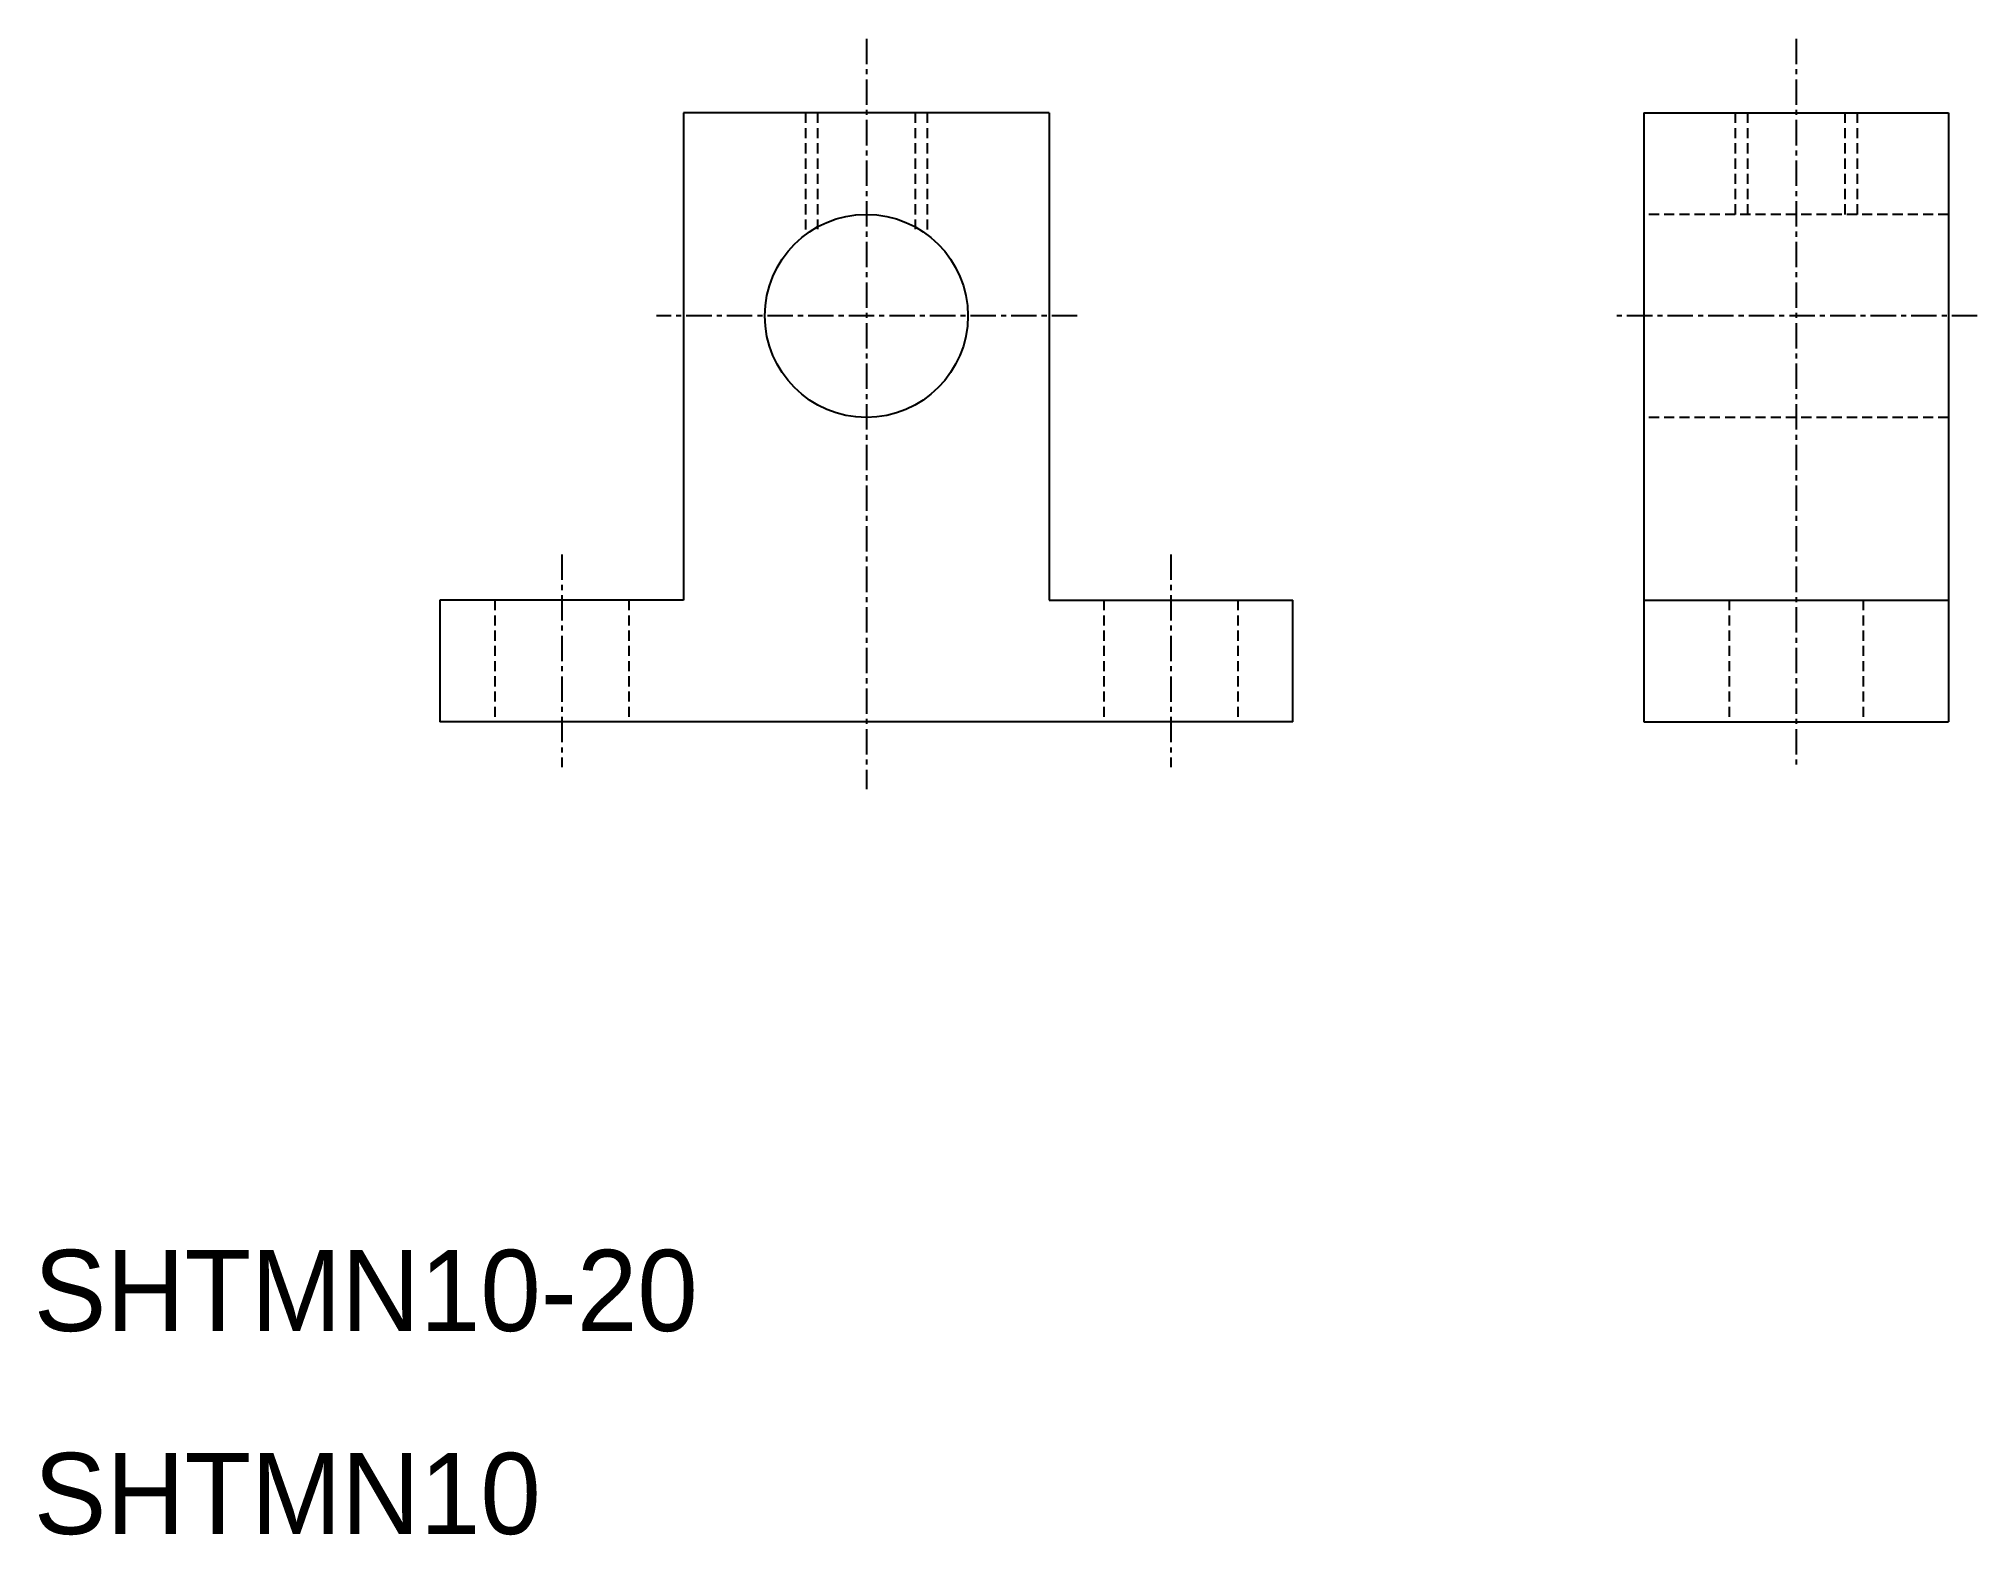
# Model space of a CAD drawing. Extents: x 10.2 to 105.7, y 9.9 to 83.6.
import ezdxf

# ---------------------------------------------------------------- set-up
doc = ezdxf.new("R2010")
doc.units = 0
doc.linetypes.add('CENTER', pattern=[2, 1.25, -0.25, 0.25, -0.25])
doc.linetypes.add('DASHED', pattern=[0.75, 0.5, -0.25])
doc.layers.get('0').update_dxf_attribs({"linetype": 'CONTINUOUS'})
doc.layers.add('CENTER', color=1, linetype='CENTER')

msp = doc.modelspace()

# ---------------------------------------------------------------- linework, layer by layer
at = {"color": 7, "linetype": 'CONTINUOUS'}
for p, q in [((42, 80), (42, 56)), ((60, 80), (42, 80)), ((60, 80), (60, 56)), ((89.287, 80), (89.287, 50)), ((89.287, 80), (104.287, 80)), ((104.287, 80), (104.287, 50)), ((42, 56), (30, 56)), ((30, 56), (30, 50)), ((60, 56), (72, 56)), ((72, 50), (72, 56)), ((89.287, 56), (104.287, 56)), ((72, 50), (30, 50)), ((51, 50), (51, 50)), ((61.5, 50), (61.5, 50)), ((89.287, 50), (104.287, 50))]:
    msp.add_line(p, q, dxfattribs=at)
at = {"color": 3, "linetype": 'DASHED'}
for p, q in [((48, 80), (48, 74)), ((48.6, 80), (48.6, 74.271)), ((53.4, 80), (53.4, 74.271)), ((54, 80), (54, 74)), ((93.787, 80), (93.787, 75)), ((94.387, 80), (94.387, 75)), ((99.187, 80), (99.187, 75)), ((99.787, 80), (99.787, 75)), ((104.287, 75), (89.287, 75)), ((104.287, 65), (89.287, 65)), ((32.7, 56), (32.7, 50)), ((39.3, 56), (39.3, 50)), ((62.7, 56), (62.7, 50)), ((69.3, 56), (69.3, 50)), ((93.487, 56), (93.487, 50)), ((100.087, 56), (100.087, 50))]:
    msp.add_line(p, q, dxfattribs=at)
at = {"color": 7, "linetype": 'CONTINUOUS'}
msp.add_circle((51, 70), 5, dxfattribs=at)
at = {"layer": 'CENTER', "color": 1, "linetype": 'CENTER'}
for p, q in [((51, 83.649), (51, 46.687)), ((96.787, 83.649), (96.787, 47.861)), ((61.382, 70), (40.672, 70)), ((105.707, 70), (87.795, 70)), ((36, 58.246), (36, 47.775)), ((66, 58.246), (66, 47.775))]:
    msp.add_line(p, q, dxfattribs=at)

# ---------------------------------------------------------------- texts
at = {"color": 7, "linetype": 'CONTINUOUS'}
for s, p in [('SHTMN10-20', (10, 20)), ('SHTMN10', (10, 10))]:
    msp.add_text(s, height=4, dxfattribs=at).set_placement(p)

doc.saveas('drawing.dxf')
